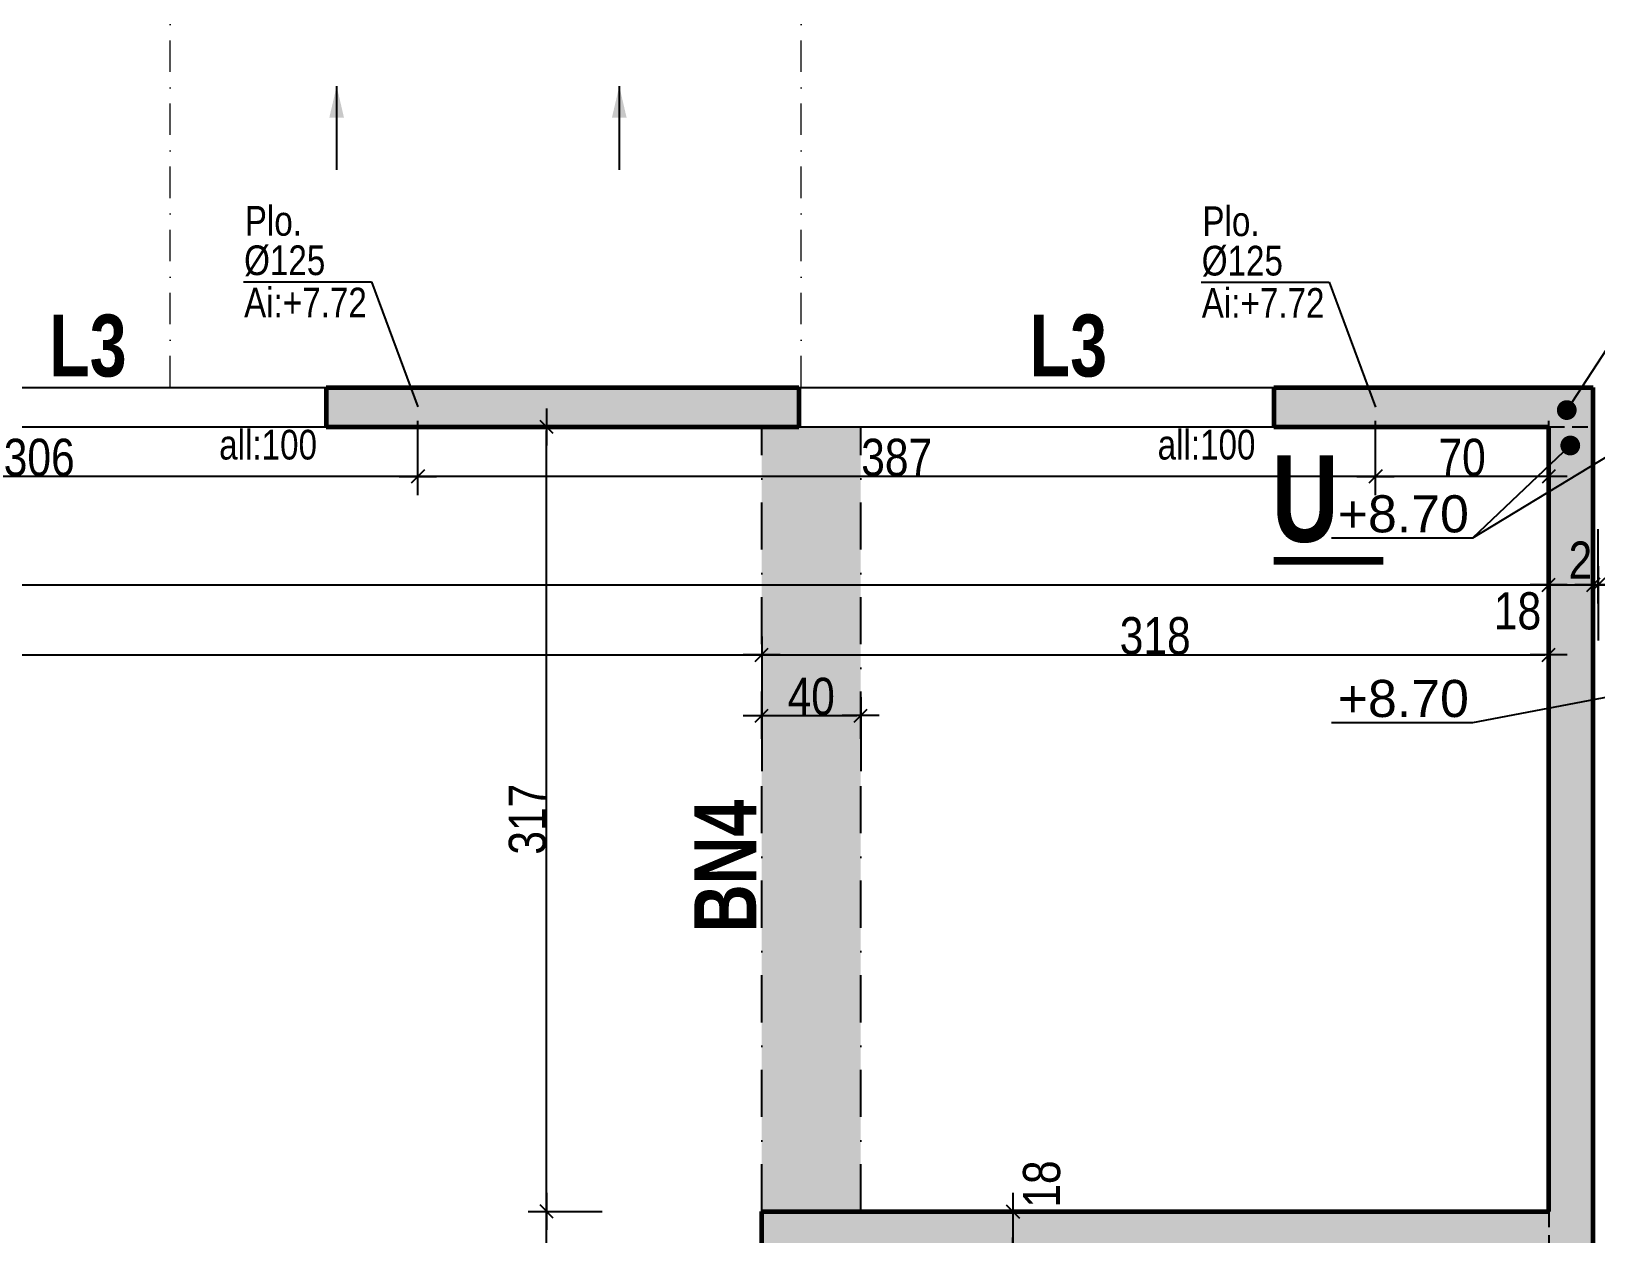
# Model space of a CAD drawing. Header units: millimetres. Extents: x 7120 to 15038, y -9128 to -4928.
# Drawn here: x 10537 to 11170, y -6179 to -5693 of the extents above; entities that cross this region are included whole.
import ezdxf
from ezdxf.enums import TextEntityAlignment as Align

# ---------------------------------------------------------------- set-up
doc = ezdxf.new("R2010")
doc.units = ezdxf.units.MM
for name, pattern in [('CACHE2', [4.7625, 3.175, -1.5875]), ('TIRETPT2', [12.7, 6.35, -3.175, 0, -3.175]), ('TIRETPTX2', [50.8, 25.4, -12.7, 0, -12.7])]:
    doc.linetypes.add(name, pattern=pattern)
for name, color, linetype in [('01_cote_gen', 4, 'Continuous'), ('01_linteaux', 2, 'Continuous'), ('01_poch_BN', 9, 'Continuous'), ('01_poch_murs', 253, 'Continuous'), ('01_resv', 32, 'Continuous'), ('01_texte', 230, 'Continuous'), ('AA_COTES', 2, 'Continuous')]:
    doc.layers.add(name, color=color, linetype=linetype)
doc.layers.add('01_murs_coup', color=5, linetype='Continuous', lineweight=60)
doc.layers.add('01_tram_axes', color=2, linetype='TIRETPTX2', lineweight=9)
doc.styles.add('ARIAL', font='arial.ttf')
doc.styles.add('impact', font='impact.ttf')
doc.styles.add('MATTE_TXT', font='arial.ttf')
doc.styles.add('STYLE2', font='ARIALN.TTF')
doc.dimstyles.new('JB50', dxfattribs={"dimscale": 0.1, "dimtxt": 150, "dimasz": 15, "dimexe": 0.1, "dimexo": 0.1, "dimgap": 0.09, "dimtad": 1, "dimdec": 1, "dimdsep": 46, "dimtxsty": 'STYLE2', "dimblk1": 'BOND_G', "dimblk2": 'BOND_D', "dimsah": 1, "dimcen": 1.5, "dimdle": 0.01, "dimse1": 1, "dimse2": 1, "dimclrd": 4, "dimclre": 2, "dimclrt": 6, "dimazin": 2, "dimtfac": 2.333333, "dimtdec": 1, "dimtix": 1, "dimtmove": 2, "dimatfit": 3, "dimldrblk": 'BOND_G', "dimfxl": 1, "dimtolj": 1, "dimtzin": 0, "dimarcsym": 0})

# ---------------------------------------------------------------- blocks, each defined once
blk = doc.blocks.new('BOND_G')
at = {"layer": 'AA_COTES', "color": 0}
for p, q in [((0, -5), (0, 15)), ((5, 0), (-5, 0)), ((1.77, 1.77), (-1.77, -1.77))]:
    blk.add_line(p, q, dxfattribs=at)
blk = doc.blocks.new('BOND_D')
at = {"layer": 'AA_COTES', "color": 0}
for p, q in [((0, 5), (0, -15)), ((5, 0), (-5, 0)), ((-1.77, -1.77), (1.77, 1.77))]:
    blk.add_line(p, q, dxfattribs=at)
blk = doc.blocks.new('*D19')
at = {"layer": '01_cote_gen', "color": 4, "lineweight": -2, "transparency": 16777216}
blk.add_line((11152.13, -5916.75), (11167.13, -5916.75), dxfattribs=at)
at = {"layer": 'DEFPOINTS', "color": 0}
for p in [(11168.63, -5916.75), (11150.63, -5930.38), (11168.63, -5930.38)]:
    blk.add_point(p, dxfattribs=at)
at = {"layer": '01_cote_gen', "color": 4, "lineweight": -2, "transparency": 16777216, "xscale": 1.5, "yscale": 1.5, "zscale": 1.5, "rotation": 180}
blk.add_blockref('BOND_G', (11150.63, -5916.75), dxfattribs=at)
at = {"layer": '01_cote_gen', "color": 4, "lineweight": -2, "transparency": 16777216, "xscale": 1.5, "yscale": 1.5, "zscale": 1.5}
blk.add_blockref('BOND_D', (11168.63, -5916.75), dxfattribs=at)
at = {"layer": '01_cote_gen', "color": 6, "transparency": 16777216, "insert": (11138.03, -5927.36), "char_height": 15, "attachment_point": 5, "style": 'STYLE2'}
blk.add_mtext('\\A1;18', dxfattribs=at)
blk = doc.blocks.new('*D20')
at = {"layer": '01_cote_gen', "color": 4, "lineweight": -2, "transparency": 16777216}
for p, q in [((11167.13, -5916.75), (11165.63, -5916.75)), ((11168.63, -5916.75), (11170.63, -5916.75)), ((11172.13, -5916.75), (11173.63, -5916.75))]:
    blk.add_line(p, q, dxfattribs=at)
at = {"layer": 'DEFPOINTS', "color": 0}
for p in [(11170.63, -5916.75), (11168.63, -5934), (11170.63, -5934)]:
    blk.add_point(p, dxfattribs=at)
at = {"layer": '01_cote_gen', "color": 4, "lineweight": -2, "transparency": 16777216, "xscale": 1.5, "yscale": 1.5, "zscale": 1.5}
blk.add_blockref('BOND_G', (11168.63, -5916.75), dxfattribs=at)
at = {"layer": '01_cote_gen', "color": 4, "lineweight": -2, "transparency": 16777216, "xscale": 1.5, "yscale": 1.5, "zscale": 1.5, "rotation": 180}
blk.add_blockref('BOND_D', (11170.63, -5916.75), dxfattribs=at)
at = {"layer": '01_cote_gen', "color": 6, "transparency": 16777216, "insert": (11163.43, -5906.76), "char_height": 15, "attachment_point": 5, "style": 'STYLE2'}
blk.add_mtext('\\A1;2', dxfattribs=at)
blk = doc.blocks.new('*D100')
at = {"layer": '01_cote_gen', "color": 4, "lineweight": -2, "transparency": 16777216}
blk.add_line((11172.13, -5916.75), (11187.13, -5916.75), dxfattribs=at)
at = {"layer": 'DEFPOINTS', "color": 0}
for p in [(11188.63, -5916.75), (11170.63, -5924.25), (11188.63, -5924.25)]:
    blk.add_point(p, dxfattribs=at)
at = {"layer": '01_cote_gen', "color": 4, "lineweight": -2, "transparency": 16777216, "xscale": 1.5, "yscale": 1.5, "zscale": 1.5, "rotation": 180}
blk.add_blockref('BOND_G', (11170.63, -5916.75), dxfattribs=at)
at = {"layer": '01_cote_gen', "color": 4, "lineweight": -2, "transparency": 16777216, "xscale": 1.5, "yscale": 1.5, "zscale": 1.5}
blk.add_blockref('BOND_D', (11188.63, -5916.75), dxfattribs=at)
at = {"layer": '01_cote_gen', "color": 6, "transparency": 16777216, "insert": (11200.25, -5928.85), "char_height": 15, "attachment_point": 5, "style": 'STYLE2'}
blk.add_mtext('\\A1;18', dxfattribs=at)
blk = doc.blocks.new('*D105')
at = {"layer": '01_cote_gen', "color": 4, "lineweight": -2, "transparency": 16777216}
blk.add_line((10745.7, -6509.44), (10745.7, -6171.44), dxfattribs=at)
at = {"layer": 'DEFPOINTS', "color": 0}
for p in [(10745.7, -6169.94), (10832.63, -6169.94), (10768.2, -6510.94)]:
    blk.add_point(p, dxfattribs=at)
at = {"layer": '01_cote_gen', "color": 4, "lineweight": -2, "transparency": 16777216, "xscale": 1.5, "yscale": 1.5, "zscale": 1.5}
for name, p, rotation in [('BOND_D', (10745.7, -6169.94), 90), ('BOND_G', (10745.7, -6510.94), 270)]:
    blk.add_blockref(name, p, dxfattribs=dict(at, rotation=rotation))
at = {"layer": '01_cote_gen', "color": 6, "transparency": 16777216, "insert": (10738.03, -6340.44), "char_height": 15, "attachment_point": 5, "rotation": 90, "style": 'STYLE2'}
blk.add_mtext('\\A1;341', dxfattribs=at)
blk = doc.blocks.new('*D106')
at = {"layer": '01_cote_gen', "color": 4, "lineweight": -2, "transparency": 16777216}
blk.add_line((10745.7, -6168.44), (10745.7, -5854.46), dxfattribs=at)
at = {"layer": 'DEFPOINTS', "color": 0}
for p in [(10745.7, -5852.96), (10800.63, -5852.96), (10832.63, -6169.94)]:
    blk.add_point(p, dxfattribs=at)
at = {"layer": '01_cote_gen', "color": 4, "lineweight": -2, "transparency": 16777216, "xscale": 1.5, "yscale": 1.5, "zscale": 1.5}
for name, p, rotation in [('BOND_D', (10745.7, -5852.96), 90), ('BOND_G', (10745.7, -6169.94), 270)]:
    blk.add_blockref(name, p, dxfattribs=dict(at, rotation=rotation))
at = {"layer": '01_cote_gen', "color": 6, "transparency": 16777216, "insert": (10738.03, -6011.45), "char_height": 15, "attachment_point": 5, "rotation": 90, "style": 'STYLE2'}
blk.add_mtext('\\A1;317', dxfattribs=at)
blk = doc.blocks.new('*D110')
at = {"layer": '01_cote_gen', "color": 4, "lineweight": -2, "transparency": 16777216}
blk.add_line((10934.09, -6171.44), (10934.09, -6186.44), dxfattribs=at)
at = {"layer": 'DEFPOINTS', "color": 0}
for p in [(11150.63, -6169.94), (10934.09, -6187.94), (11150.63, -6187.94)]:
    blk.add_point(p, dxfattribs=at)
at = {"layer": '01_cote_gen', "color": 4, "lineweight": -2, "transparency": 16777216, "xscale": 1.5, "yscale": 1.5, "zscale": 1.5}
for name, p, rotation in [('BOND_G', (10934.09, -6169.94), 90), ('BOND_D', (10934.09, -6187.94), 270)]:
    blk.add_blockref(name, p, dxfattribs=dict(at, rotation=rotation))
at = {"layer": '01_cote_gen', "color": 6, "transparency": 16777216, "insert": (10945.81, -6158.88), "char_height": 15, "attachment_point": 5, "rotation": 90, "style": 'STYLE2'}
blk.add_mtext('\\A1;18', dxfattribs=at)
blk = doc.blocks.new('*D209')
at = {"layer": '01_cote_gen', "color": 4, "lineweight": -2, "transparency": 16777216}
blk.add_line((9758.13, -5916.75), (11149.13, -5916.75), dxfattribs=at)
at = {"layer": 'DEFPOINTS', "color": 0}
for p in [(11150.63, -5916.75), (9756.63, -5944.24), (11150.63, -6065.52)]:
    blk.add_point(p, dxfattribs=at)
at = {"layer": '01_cote_gen', "color": 4, "lineweight": -2, "transparency": 16777216, "xscale": 1.5, "yscale": 1.5, "zscale": 1.5, "rotation": 180}
blk.add_blockref('BOND_G', (9756.63, -5916.75), dxfattribs=at)
at = {"layer": '01_cote_gen', "color": 4, "lineweight": -2, "transparency": 16777216, "xscale": 1.5, "yscale": 1.5, "zscale": 1.5}
blk.add_blockref('BOND_D', (11150.63, -5916.75), dxfattribs=at)
at = {"layer": '01_cote_gen', "color": 6, "transparency": 16777216, "insert": (10453.63, -5909.08), "char_height": 15, "attachment_point": 5, "style": 'STYLE2'}
blk.add_mtext('\\A1;1394', dxfattribs=at)
blk = doc.blocks.new('*D253')
at = {"layer": '01_cote_gen', "color": 4, "lineweight": -2, "transparency": 16777216}
blk.add_line((11041.13, -5475.77), (11167.13, -5475.77), dxfattribs=at)
at = {"layer": 'DEFPOINTS', "color": 0}
for p in [(11168.63, -5475.77), (11039.63, -5483.27), (11168.63, -5878.77)]:
    blk.add_point(p, dxfattribs=at)
at = {"layer": '01_cote_gen', "color": 4, "lineweight": -2, "transparency": 16777216, "xscale": 1.5, "yscale": 1.5, "zscale": 1.5, "rotation": 180}
blk.add_blockref('BOND_G', (11039.63, -5475.77), dxfattribs=at)
at = {"layer": '01_cote_gen', "color": 4, "lineweight": -2, "transparency": 16777216, "xscale": 1.5, "yscale": 1.5, "zscale": 1.5}
blk.add_blockref('BOND_D', (11168.63, -5475.77), dxfattribs=at)
at = {"layer": '01_cote_gen', "color": 6, "transparency": 16777216, "insert": (11104.13, -5468.1), "char_height": 15, "attachment_point": 5, "style": 'STYLE2'}
blk.add_mtext('\\A1;129', dxfattribs=at)
blk = doc.blocks.new('*D383')
at = {"layer": '01_cote_gen', "color": 4, "lineweight": -2, "transparency": 16777216}
blk.add_line((9758.13, -5945.07), (10831.13, -5945.07), dxfattribs=at)
at = {"layer": 'DEFPOINTS', "color": 0}
for p in [(10832.63, -5945.07), (9756.63, -5978.56), (10832.63, -6169.94)]:
    blk.add_point(p, dxfattribs=at)
at = {"layer": '01_cote_gen', "color": 4, "lineweight": -2, "transparency": 16777216, "xscale": 1.5, "yscale": 1.5, "zscale": 1.5, "rotation": 180}
blk.add_blockref('BOND_G', (9756.63, -5945.07), dxfattribs=at)
at = {"layer": '01_cote_gen', "color": 4, "lineweight": -2, "transparency": 16777216, "xscale": 1.5, "yscale": 1.5, "zscale": 1.5}
blk.add_blockref('BOND_D', (10832.63, -5945.07), dxfattribs=at)
at = {"layer": '01_cote_gen', "color": 6, "transparency": 16777216, "insert": (10294.63, -5937.41), "char_height": 15, "attachment_point": 5, "style": 'STYLE2'}
blk.add_mtext('\\A1;1076', dxfattribs=at)
blk = doc.blocks.new('*D384')
at = {"layer": '01_cote_gen', "color": 4, "lineweight": -2, "transparency": 16777216}
blk.add_line((10834.13, -5945.07), (11149.13, -5945.07), dxfattribs=at)
at = {"layer": 'DEFPOINTS', "color": 0}
for p in [(11150.63, -5945.07), (10832.63, -5967.57), (11150.63, -5967.57)]:
    blk.add_point(p, dxfattribs=at)
at = {"layer": '01_cote_gen', "color": 4, "lineweight": -2, "transparency": 16777216, "xscale": 1.5, "yscale": 1.5, "zscale": 1.5, "rotation": 180}
blk.add_blockref('BOND_G', (10832.63, -5945.07), dxfattribs=at)
at = {"layer": '01_cote_gen', "color": 4, "lineweight": -2, "transparency": 16777216, "xscale": 1.5, "yscale": 1.5, "zscale": 1.5}
blk.add_blockref('BOND_D', (11150.63, -5945.07), dxfattribs=at)
at = {"layer": '01_cote_gen', "color": 6, "transparency": 16777216, "insert": (10991.63, -5937.41), "char_height": 15, "attachment_point": 5, "style": 'STYLE2'}
blk.add_mtext('\\A1;318', dxfattribs=at)
blk = doc.blocks.new('*D630')
at = {"layer": '01_cote_gen', "color": 4, "lineweight": -2, "transparency": 16777216}
blk.add_line((11149.13, -5873.01), (11082.15, -5873.01), dxfattribs=at)
at = {"layer": 'DEFPOINTS', "color": 0}
for p in [(11080.65, -5844.99), (11150.63, -5852.96), (11080.65, -5873.01)]:
    blk.add_point(p, dxfattribs=at)
at = {"layer": '01_cote_gen', "color": 4, "lineweight": -2, "transparency": 16777216, "xscale": 1.5, "yscale": 1.5, "zscale": 1.5, "rotation": 180}
blk.add_blockref('BOND_D', (11080.65, -5873.01), dxfattribs=at)
at = {"layer": '01_cote_gen', "color": 4, "lineweight": -2, "transparency": 16777216, "xscale": 1.5, "yscale": 1.5, "zscale": 1.5}
blk.add_blockref('BOND_G', (11150.63, -5873.01), dxfattribs=at)
at = {"layer": '01_cote_gen', "color": 6, "transparency": 16777216, "insert": (11115.64, -5865.34), "char_height": 15, "attachment_point": 5, "style": 'STYLE2'}
blk.add_mtext('\\A1;70', dxfattribs=at)
blk = doc.blocks.new('*D631')
at = {"layer": '01_cote_gen', "color": 4, "lineweight": -2, "transparency": 16777216}
blk.add_line((11079.15, -5873.01), (10695.19, -5873.01), dxfattribs=at)
at = {"layer": 'DEFPOINTS', "color": 0}
for p in [(10693.69, -5844.83), (11080.65, -5859.71), (10693.69, -5873.01)]:
    blk.add_point(p, dxfattribs=at)
at = {"layer": '01_cote_gen', "color": 4, "lineweight": -2, "transparency": 16777216, "xscale": 1.5, "yscale": 1.5, "zscale": 1.5, "rotation": 180}
blk.add_blockref('BOND_D', (10693.69, -5873.01), dxfattribs=at)
at = {"layer": '01_cote_gen', "color": 4, "lineweight": -2, "transparency": 16777216, "xscale": 1.5, "yscale": 1.5, "zscale": 1.5}
blk.add_blockref('BOND_G', (11080.65, -5873.01), dxfattribs=at)
at = {"layer": '01_cote_gen', "color": 6, "transparency": 16777216, "insert": (10887.17, -5865.34), "char_height": 15, "attachment_point": 5, "style": 'STYLE2'}
blk.add_mtext('\\A1;387', dxfattribs=at)
blk = doc.blocks.new('*D632')
at = {"layer": '01_cote_gen', "color": 4, "lineweight": -2, "transparency": 16777216}
blk.add_line((10692.19, -5873.01), (10389.19, -5873.01), dxfattribs=at)
at = {"layer": 'DEFPOINTS', "color": 0}
for p in [(10387.69, -5845.04), (10693.69, -5865.51), (10387.69, -5873.01)]:
    blk.add_point(p, dxfattribs=at)
at = {"layer": '01_cote_gen', "color": 4, "lineweight": -2, "transparency": 16777216, "xscale": 1.5, "yscale": 1.5, "zscale": 1.5, "rotation": 180}
blk.add_blockref('BOND_D', (10387.69, -5873.01), dxfattribs=at)
at = {"layer": '01_cote_gen', "color": 4, "lineweight": -2, "transparency": 16777216, "xscale": 1.5, "yscale": 1.5, "zscale": 1.5}
blk.add_blockref('BOND_G', (10693.69, -5873.01), dxfattribs=at)
at = {"layer": '01_cote_gen', "color": 6, "transparency": 16777216, "insert": (10540.69, -5865.34), "char_height": 15, "attachment_point": 5, "style": 'STYLE2'}
blk.add_mtext('\\A1;306', dxfattribs=at)
blk = doc.blocks.new('*D744')
at = {"layer": '01_cote_gen', "color": 4, "lineweight": -2, "transparency": 16777216}
blk.add_line((10834.13, -5969.59), (10871.13, -5969.59), dxfattribs=at)
at = {"layer": 'DEFPOINTS', "color": 0}
for p in [(10872.63, -5969.59), (10832.63, -5979.32), (10872.63, -5979.32)]:
    blk.add_point(p, dxfattribs=at)
at = {"layer": '01_cote_gen', "color": 4, "lineweight": -2, "transparency": 16777216, "xscale": 1.5, "yscale": 1.5, "zscale": 1.5, "rotation": 180}
blk.add_blockref('BOND_G', (10832.63, -5969.59), dxfattribs=at)
at = {"layer": '01_cote_gen', "color": 4, "lineweight": -2, "transparency": 16777216, "xscale": 1.5, "yscale": 1.5, "zscale": 1.5}
blk.add_blockref('BOND_D', (10872.63, -5969.59), dxfattribs=at)
at = {"layer": '01_cote_gen', "color": 6, "transparency": 16777216, "insert": (10852.63, -5961.92), "char_height": 15, "attachment_point": 5, "style": 'STYLE2'}
blk.add_mtext('\\A1;40', dxfattribs=at)

msp = doc.modelspace()

# ---------------------------------------------------------------- hatches: boundary and pattern name
at = {"layer": '01_poch_BN'}
h = msp.add_hatch(color=256, dxfattribs=at)
h.dxf.hatch_style = 1
h.paths.add_polyline_path([(10872.63, -5852.96), (10847.63, -5852.96), (10832.63, -5852.96), (10832.63, -6169.94), (10872.63, -6169.94)])
h.paths.add_polyline_path([(10839.65, -5977.46), (10866.26, -5977.46), (10866.26, -5946.23), (10839.65, -5946.23)], flags=24)
at = {"layer": '01_poch_murs'}
h = msp.add_hatch(color=256, dxfattribs=at)
h.dxf.hatch_style = 1
h.paths.add_polyline_path([(9867.63, -5836.96), (9756.63, -5836.96), (9756.63, -5852.96), (9867.63, -5852.96)])
h.paths.add_polyline_path([(10150.63, -5836.96), (9964.63, -5836.96), (9964.63, -5852.96), (10150.63, -5852.96)])
h.paths.add_polyline_path([(10464.63, -5836.96), (10342.63, -5836.96), (10342.63, -5852.96), (10464.63, -5852.96)])
h.paths.add_polyline_path([(10847.63, -5836.96), (10656.63, -5836.96), (10656.63, -5852.96), (10847.63, -5852.96)], flags=17)
h.paths.add_polyline_path([(11168.63, -5836.96), (11039.63, -5836.96), (11039.63, -5852.96), (11150.63, -5852.96), (11150.63, -6169.94), (10832.63, -6169.94), (10832.63, -6510.94), (10789.63, -6510.94), (10789.63, -6545.94), (10409.63, -6545.94), (10409.63, -6563.94), (10807.63, -6563.94), (10807.63, -6528.94), (11150.63, -6528.94), (11150.63, -6563.94), (11150.63, -6505.94), (11150.63, -6510.94), (10850.63, -6510.94), (10850.63, -6187.94), (11150.63, -6187.94), (11150.63, -6372.94), (11168.63, -6372.94)])
h.paths.add_polyline_path([(10307.63, -6545.94), (9820.63, -6545.94), (9820.63, -6563.94), (10167.63, -6563.94), (10167.63, -6569), (10185.63, -6569), (10185.63, -6563.94), (10307.63, -6563.94)])

# ---------------------------------------------------------------- linework, layer by layer
at = {"layer": '01_linteaux'}
for p, q in [((10464.63, -5836.96), (10656.63, -5836.96)), ((10847.63, -5836.96), (11039.63, -5836.96)), ((10464.63, -5852.96), (10656.63, -5852.96)), ((10847.63, -5852.96), (11039.63, -5852.96))]:
    msp.add_line(p, q, dxfattribs=at)
at = {"layer": '01_linteaux', "linetype": 'TIRETPT2', "ltscale": 3}
for p, q in [((10832.63, -6169.94), (10832.63, -5852.96)), ((10872.63, -6169.94), (10872.63, -5852.96))]:
    msp.add_line(p, q, dxfattribs=at)
at = {"layer": '01_linteaux', "linetype": 'CACHE2', "ltscale": 2}
for p, q in [((11150.63, -5852.96), (11168.63, -5852.96)), ((11150.63, -6169.94), (11150.63, -6187.94))]:
    msp.add_line(p, q, dxfattribs=at)
at = {"layer": '01_murs_coup'}
for p, q in [((10656.63, -5836.96), (10656.63, -5852.96)), ((10656.63, -5836.96), (10847.63, -5836.96)), ((10847.63, -5836.96), (10847.63, -5852.96)), ((11039.63, -5836.96), (11039.63, -5852.96)), ((11039.63, -5836.96), (11168.63, -5836.96)), ((11168.63, -6372.94), (11168.63, -5836.96)), ((10656.63, -5852.96), (10847.63, -5852.96)), ((11039.63, -5852.96), (11150.63, -5852.96)), ((11150.63, -6169.94), (11150.63, -5852.96)), ((10832.63, -6510.94), (10832.63, -6169.94)), ((10832.63, -6169.94), (11150.63, -6169.94))]:
    msp.add_line(p, q, dxfattribs=at)
at = {"layer": '01_resv'}
for p, q in [((10623.21, -5794.35), (10674.93, -5794.35)), ((10674.93, -5794.35), (10693.69, -5844.83)), ((11010.17, -5794.51), (11061.89, -5794.51)), ((11061.89, -5794.51), (11080.65, -5844.99))]:
    msp.add_line(p, q, dxfattribs=at)
for points in [[(10699.94, -5836.83), (10699.94, -5852.83), (10687.44, -5852.83), (10687.44, -5836.83)], [(11086.9, -5836.99), (11086.9, -5852.99), (11074.4, -5852.99), (11074.4, -5836.99)]]:
    msp.add_solid(points, dxfattribs=at)
at = {"layer": '01_texte'}
for p, q in [((10660.88, -5715.26), (10660.88, -5749.12)), ((10775.08, -5715.26), (10775.08, -5749.12)), ((11174.08, -5821.38), (11157.93, -5846.15)), ((11119.99, -5897.72), (11159.35, -5860.46)), ((11119.99, -5897.72), (11180.12, -5861.2)), ((11062.82, -5897.72), (11119.99, -5897.72)), ((11119.99, -5972.33), (11180.82, -5960.76)), ((11062.82, -5972.33), (11119.99, -5972.33))]:
    msp.add_line(p, q, dxfattribs=at)
at = {"layer": '01_texte', "const_width": 4}
for points in [[(11155.93, -5846.15, 1), (11159.93, -5846.15, 1)], [(11157.35, -5860.46, 1), (11161.35, -5860.46, 1)]]:
    msp.add_lwpolyline(points, format="xyb", close=True, dxfattribs=at)
at = {"layer": '01_texte', "const_width": 3}
msp.add_lwpolyline([(11083.77, -5907.06), (11039.52, -5907.06)], dxfattribs=at)
at = {"layer": '01_texte'}
for points in [[(10660.88, -5715.26), (10657.9, -5728.05), (10660.88, -5728.05)], [(10660.88, -5715.26), (10663.86, -5728.05), (10660.88, -5728.05)], [(10775.08, -5715.26), (10772.1, -5728.05), (10775.08, -5728.05)], [(10775.08, -5715.26), (10778.06, -5728.05), (10775.08, -5728.05)]]:
    msp.add_solid(points, dxfattribs=at)
at = {"layer": '01_tram_axes', "ltscale": 0.5}
for p, q in [((10593.63, -5836.96), (10593.63, -5616.96)), ((10848.63, -5836.96), (10848.63, -5616.96))]:
    msp.add_line(p, q, dxfattribs=at)

# ---------------------------------------------------------------- texts
at = {"layer": '01_resv', "style": 'MATTE_TXT', "width": 0.8}
for s, p in [('Plo.', (10623.76, -5779.28)), ('Plo.', (11010.71, -5779.45)), ('%%C125', (10623.48, -5795.21)), ('%%C125', (11010.44, -5795.37)), ('Ai:+7.72', (10623.48, -5812.29)), ('Ai:+7.72', (11010.44, -5812.46))]:
    msp.add_text(s, height=12, dxfattribs=at).set_placement(p, align=Align.BOTTOM_LEFT)
at = {"layer": '01_texte', "style": 'impact'}
for p in [(10560.36, -5840.05), (10956.54, -5840.05)]:
    msp.add_text('L3', height=25, dxfattribs=at).set_placement(p, align=Align.BOTTOM_CENTER)
at = {"layer": '01_texte', "style": 'MATTE_TXT', "width": 0.8}
for p in [(10633.18, -5869.72), (11012.38, -5869.72)]:
    msp.add_text('all:100', height=12, dxfattribs=at).set_placement(p, align=Align.BOTTOM_CENTER)
at = {"layer": '01_texte', "style": 'impact'}
for s, height, rotation, p in [('U', 35, 0, (11052.22, -5909.91)), ('BN4', 25, 90, (10837.9, -6030.34))]:
    msp.add_text(s, height=height, rotation=rotation, dxfattribs=at).set_placement(p, align=Align.BOTTOM_CENTER)
at = {"layer": '01_texte', "style": 'ARIAL'}
for p in [(11065.37, -5895.56), (11065.37, -5970.17)]:
    msp.add_text('+8.70', height=15, dxfattribs=at).set_placement(p)

# ---------------------------------------------------------------- dimensions: what is measured, and where the dimension line sits
at = {"layer": '01_cote_gen'}
for base, p1, p2, picture, middle in [((11168.63, -5475.77), (11039.63, -5483.27), (11168.63, -5878.77), '*D253', (11104.13, -5468.1)), ((10387.69, -5873.01), (10693.69, -5865.51), (10387.69, -5845.04), '*D632', (10540.69, -5865.34)), ((10693.69, -5873.01), (11080.65, -5859.71), (10693.69, -5844.83), '*D631', (10887.17, -5865.34)), ((11080.65, -5873.01), (11150.63, -5852.96), (11080.65, -5844.99), '*D630', (11115.64, -5865.34)), ((11150.63, -5916.75), (9756.63, -5944.24), (11150.63, -6065.52), '*D209', (10453.63, -5909.08)), ((10832.63, -5945.07), (9756.63, -5978.56), (10832.63, -6169.94), '*D383', (10294.63, -5937.41)), ((11150.63, -5945.07), (10832.63, -5967.57), (11150.63, -5967.57), '*D384', (10991.63, -5937.41)), ((10872.63, -5969.59), (10832.63, -5979.32), (10872.63, -5979.32), '*D744', (10852.63, -5961.92))]:
    dim = msp.add_linear_dim(base=base, p1=p1, p2=p2, dimstyle='JB50', dxfattribs=at)
    dim.commit()
    dim.dimension.update_dxf_attribs({"geometry": picture, "text_midpoint": middle})
for base, p1, p2, picture, middle in [((10745.7, -5852.96), (10832.63, -6169.94), (10800.63, -5852.96), '*D106', (10738.03, -6011.45)), ((10745.7, -6169.94), (10768.2, -6510.94), (10832.63, -6169.94), '*D105', (10738.03, -6340.44))]:
    dim = msp.add_linear_dim(base=base, p1=p1, p2=p2, angle=90, dimstyle='JB50', dxfattribs=at)
    dim.commit()
    dim.dimension.update_dxf_attribs({"geometry": picture, "text_midpoint": middle})
for base, p1, p2, picture, middle in [((11170.63, -5916.75), (11168.63, -5934), (11170.63, -5934), '*D20', (11163.43, -5906.76)), ((11168.63, -5916.75), (11150.63, -5930.38), (11168.63, -5930.38), '*D19', (11138.03, -5927.36)), ((11188.63, -5916.75), (11170.63, -5924.25), (11188.63, -5924.25), '*D100', (11200.25, -5928.85))]:
    dim = msp.add_linear_dim(base=base, p1=p1, p2=p2, dimstyle='JB50', dxfattribs=at)
    dim.commit()
    dim.dimension.update_dxf_attribs({"geometry": picture, "text_midpoint": middle, "dimtype": 160})
dim = msp.add_linear_dim(base=(10934.09, -6187.94), p1=(11150.63, -6169.94), p2=(11150.63, -6187.94), angle=90, dimstyle='JB50', dxfattribs=at)
dim.commit()
dim.dimension.update_dxf_attribs({"geometry": '*D110', "text_midpoint": (10945.81, -6158.88), "dimtype": 160})

doc.saveas('drawing.dxf')
